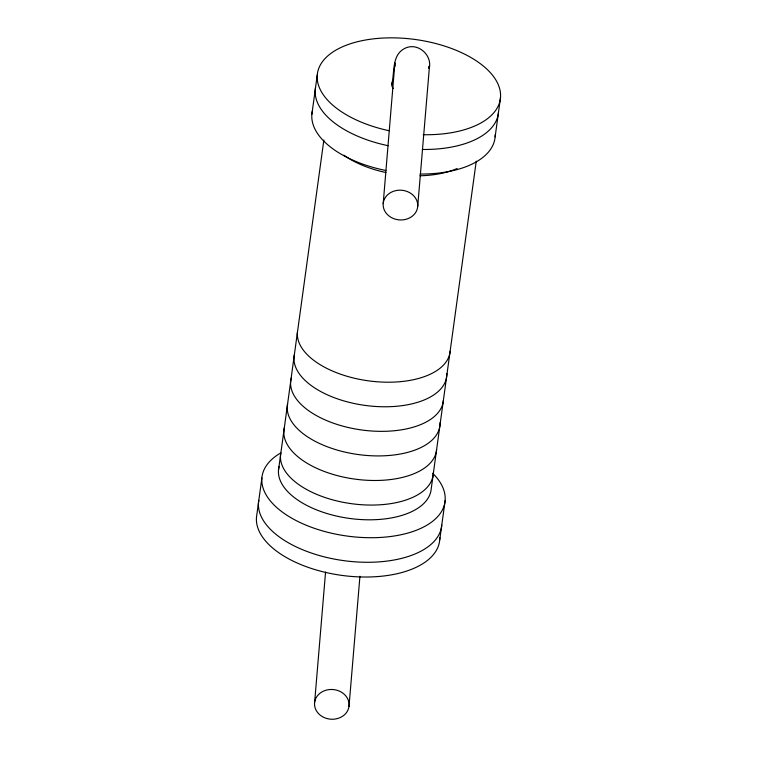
<?xml version="1.0" encoding="UTF-8"?>
<svg xmlns="http://www.w3.org/2000/svg" width="757" height="757" viewBox="0 0 757 757"><rect width="100%" height="100%" fill="white"/><g stroke="black" fill="none" stroke-linecap="round" stroke-linejoin="round"><path stroke-width="1.14" d="M314.638 702.241L325.567 572.008M383.193 203.605L394.908 62.831L395.078 66.247M349.005 706.48A17.316 14.875 4.8 0 0 324.98 690.535A17.316 14.875 4.8 0 0 321.47 716.065A17.316 14.875 4.8 0 0 349.005 706.48L359.935 576.247M417.703 206.529A17.316 14.875 4.8 0 0 392.911 191.502A17.316 14.875 4.8 0 0 390.726 217.174A17.316 14.875 4.8 0 0 417.703 206.529L429.333 68.064C432.219 54.608 417.362 41.89 404.73 48.429C391.378 55.176 394.899 72.672 391.7 84.566M261.884 477.96L256.481 517.268A92.345 47.237 7.8 0 0 346.318 575.945A92.345 47.237 7.8 0 0 439.817 537.64M311.865 114.298L317.268 74.981M278.51 470.012L323.864 140.007M476.248 161.175L431.216 488.852A76.949 39.364 7.8 0 1 348.239 518.252A76.949 39.364 7.8 0 1 279.078 466.634M439.732 539.883L445.135 500.566M495.116 136.903L500.519 97.596M428.945 67.789L429.257 66.067L428.803 68.225M450.122 351.257A76.949 39.364 7.8 0 1 370.476 381.102A76.949 39.364 7.8 0 1 297.416 332.408M446.81 373.542A76.949 39.364 7.8 0 1 367.098 405.667A76.949 39.364 7.8 0 1 294.359 354.73M443.375 400.396A76.949 39.364 7.8 0 1 360.398 429.796A76.949 39.364 7.8 0 1 291.237 378.178M440.054 422.68A76.949 39.364 7.8 0 1 360.341 454.815A76.949 39.364 7.8 0 1 287.603 403.869M436.619 449.544A76.949 39.364 7.8 0 1 353.642 478.935A76.949 39.364 7.8 0 1 284.481 427.317M433.241 474.109A76.949 39.364 7.8 0 1 351.38 503.67A76.949 39.364 7.8 0 1 280.847 453.017M432.673 473.248A92.345 47.237 7.8 0 1 409.632 532.549A92.345 47.237 7.8 0 1 288.814 516.435A92.345 47.237 7.8 0 1 280.715 452.979M441.757 525.14A92.345 47.237 7.8 0 1 344.009 560.672A92.345 47.237 7.8 0 1 258.799 500.311M498.494 112.339A92.345 47.237 7.8 0 1 422.302 149.47M388.161 145.704A92.345 47.237 7.8 0 1 315.537 87.509M389.07 130.724A92.345 47.237 7.8 0 1 334.083 51.23A92.345 47.237 7.8 0 1 486.827 69.086A92.345 47.237 7.8 0 1 423.201 134.708M457.096 168.527A76.949 39.364 7.8 0 1 419.927 175.775M386.004 172.539A76.949 39.364 7.8 0 1 343.801 155.138M495.201 134.67A92.345 47.237 7.8 0 1 420.05 174.053M385.919 170.505A92.345 47.237 7.8 0 1 312.386 110.976M393.318 88.493A17.316 8.857 7.8 0 1 392.277 82.314"/></g></svg>
